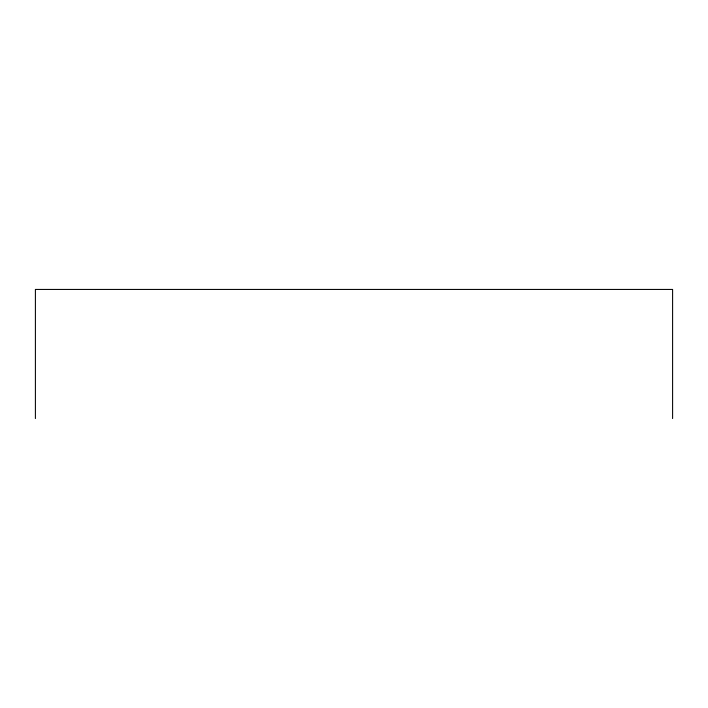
<?xml version="1.0" encoding="UTF-8"?>
<svg xmlns="http://www.w3.org/2000/svg" width="708" height="708" viewBox="0 0 708 708"><rect width="100%" height="100%" fill="white"/><g stroke="black" fill="none" stroke-linecap="round" stroke-linejoin="round"><path stroke-width="1.06" d="M672.6 418.561L672.6 289.439L35.4 289.439L35.4 418.561"/></g></svg>
